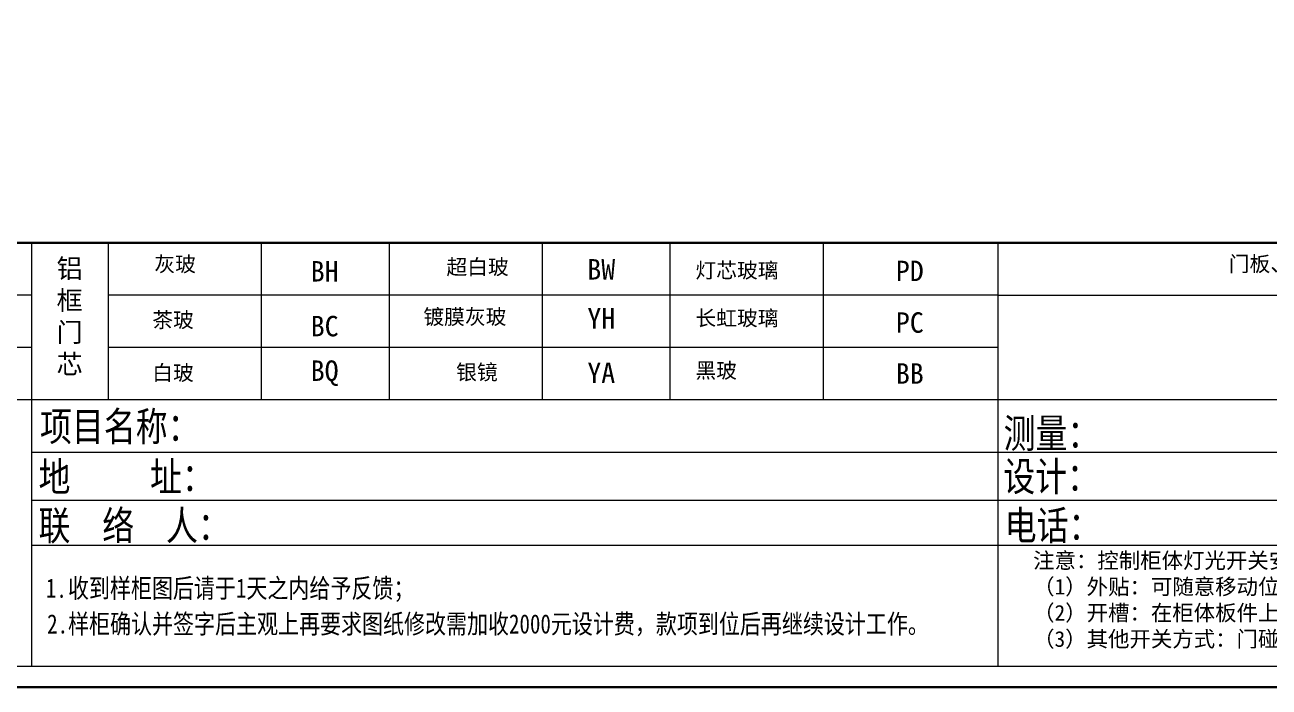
# Model space of a CAD drawing. Header units: millimetres. Extents: x 29318 to 134049, y -332664 to 3734.
# Drawn here: x 57800 to 63429, y -160322 to -157325 of the extents above; entities that cross this region are included whole.
import ezdxf

# ---------------------------------------------------------------- set-up
doc = ezdxf.new("R2010")
doc.units = ezdxf.units.MM
doc.layers.add('08打印', color=7, linetype='Continuous', plot=False)
doc.layers.add('内框图层', color=1, linetype='Continuous', plot=False)
doc.layers.add('222', color=7, linetype='Continuous', lineweight=0)
doc.layers.add('样柜柜体色', color=30, linetype='Continuous', lineweight=9)
doc.layers.add('blue', color=206, linetype='Continuous')
doc.styles.add('MtXpl__2', font='simhei.ttf')
doc.styles.add('黑体', font='simhei.ttf')

# ---------------------------------------------------------------- blocks, each defined once
blk = doc.blocks.new('莫干山标准图框8.9')
at = {"layer": 'blue', "color": 5, "lineweight": 25}
blk.add_line((331947, 217428.5), (344647.8, 217428.5), dxfattribs=at)
at = {"layer": '样柜柜体色'}
for p, q in [((342883.6, 219168.4), (332027.2, 219168.4)), ((334904.5, 217508.7), (334904.5, 219168.4)), ((335204.5, 218553.4), (335204.5, 219168.4)), ((335804.5, 218553.4), (335804.5, 219168.4)), ((336304.5, 218553.4), (336304.5, 219168.4)), ((336904.5, 218553.4), (336904.5, 219168.4)), ((337404.5, 218553.4), (337404.5, 219168.4)), ((338004.5, 218553.4), (338004.5, 219168.4)), ((338686.9, 219168.4), (338686.9, 217984.7)), ((334904.5, 218963.4), (332327.2, 218963.4)), ((338686.9, 218963.4), (335204.5, 218963.4)), ((338686.9, 218963.4), (342883.6, 218963.4)), ((334904.5, 218758.4), (332327.2, 218758.4)), ((338686.9, 218758.4), (335204.5, 218758.4)), ((342883.6, 218553.4), (332027.2, 218553.4)), ((334904.5, 218348.3), (342883.6, 218348.3)), ((334904.5, 218160.2), (342883.6, 218160.2)), ((334904.5, 217984.7), (342883.6, 217984.7)), ((338686.9, 217984.7), (338686.9, 217508.7)), ((344567.6, 217508.7), (332027.2, 217508.7))]:
    blk.add_line(p, q, dxfattribs=at)
at = {"color": 0, "ltscale": 3, "attachment_point": 1, "style": '黑体'}
for s, insert, char_height, width in [('{\\fSimHei|b0|i0|c134|p49;铝框门芯}', (335001.8, 219105.9), 74.984, 119.301), ('{\\fSimHei|b0|i0|c134|p49;灰玻}', (335384.7, 219115.2), 59.631, 867.996), ('{\\fSimHei|b0|i0|c134|p49;超白玻}', (336527.9, 219104.1), 59.631, 690.85), ('{\\fSimHei|b0|i0|c134|p49;BW}', (337079.7, 219105), 80.1, 690.85), ('{\\fSimHei|b0|i0|c134|p49;门板、封板颜色}', (339590.7, 219116), 59.631, 690.85), ('{\\fSimHei|b0|i0|c134|p49;BH}', (335996.8, 219097.3), 80.1, 690.85), ('{\\fSimHei|b0|i0|c134|p49;灯芯玻璃}', (337502.8, 219090.8), 59.631, 690.85), ('{\\fSimHei|b0|i0|c134|p49;PD}', (338287.6, 219098.8), 80.1, 690.85), ('{\\fSimHei|b0|i0|c134|p49;镀膜灰玻}', (336437.6, 218908.9), 59.631, 690.85), ('{\\fSimHei|b0|i0|c134|p49;YH}', (337079.7, 218913.1), 80.1, 690.85), ('{\\fSimHei|b0|i0|c134|p49;长虹玻璃}', (337502.8, 218903.6), 59.631, 690.85), ('{\\fSimHei|b0|i0|c134|p49;茶玻}', (335376.3, 218896.7), 59.631, 690.85), ('{\\fSimHei|b0|i0|c134|p49;BC}', (335996.8, 218882.6), 80.1, 690.85), ('{\\fSimHei|b0|i0|c134|p49;PC}', (338287.6, 218896.6), 80.1, 690.85), ('{\\fSimHei|b0|i0|c134|p49;白玻}', (335376.3, 218689.4), 59.631, 690.85), ('{\\fSimHei|b0|i0|c134|p49;BQ}', (335996.8, 218708), 80.1, 690.85), ('{\\fSimHei|b0|i0|c134|p49;银镜}', (336566, 218691.9), 59.631, 690.85), ('{\\fSimHei|b0|i0|c134|p49;YA}', (337079.7, 218699.9), 80.1, 690.85), ('{\\fSimHei|b0|i0|c134|p49;黑玻}', (337502.8, 218698.5), 59.631, 690.85), ('{\\fSimHei|b0|i0|c134|p49;BB}', (338287.6, 218696.9), 80.1, 690.85), ('{\\fSimHei|b1|i0|c134|p49;注意：控制柜体灯光开关安装方式\\P（1）外贴：可随意移动位置，外贴于柜体上或其他地方，无特殊需求，开关默认外贴。\\P（2）开槽：在柜体板件上开出开关槽，开关嵌在固定位置，不可移动，特殊柜体或有需求可开槽\\P（3）其他开关方式：门碰默认开槽，常亮无开关，具体请以图纸备注内容为准。}', (338824.8, 217955.3), 61.478, 4131.556)]:
    blk.add_mtext(s, dxfattribs=dict(at, insert=insert, char_height=char_height, width=width))
at = {"layer": '222', "style": 'MtXpl__2', "width": 0.8}
for s, height, p in [('项目名称：', 114.48, (334936.9, 218392.2)), ('测量：', 114.48, (338709.4, 218365.6)), ('地     址：', 114.48, (334931.1, 218195.3)), ('设计：', 114.48, (338707.9, 218196.6)), ('联  络  人：', 114.48, (334931.1, 218004.1)), ('电话：', 114.48, (338713.6, 218004.8)), ('收到样柜图后请于1天之内给予反馈；', 75.334, (335046.3, 217778.4))]:
    blk.add_text(s, height=height, dxfattribs=at).set_placement(p)
at = {"layer": '222', "color": 7, "style": 'MtXpl__2', "width": 0.8}
for s, height, p in [('1.', 75.33, (334959.7, 217778.4)), ('2.样柜确认并签字后主观上再要求图纸修改需加收2000元设计费，款项到位后再继续设计工作。', 75.334, (334964.7, 217638.5))]:
    blk.add_text(s, height=height, dxfattribs=at).set_placement(p)

msp = doc.modelspace()

# ---------------------------------------------------------------- linework, layer by layer
at = {"layer": '08打印'}
msp.add_lwpolyline([(54413.93, -150592.56), (69089.93, -150592.56), (69089.93, -160322), (54413.93, -160322)], close=True, dxfattribs=at)
msp.add_lwpolyline([(54413.93, -150592.56), (69089.93, -150592.56), (69089.93, -160322), (54413.93, -160322)], close=True, dxfattribs=at)
at = {"layer": '内框图层'}
for points in [[(54506.59, -150685.22), (67051.38, -150685.22), (67051.38, -158311.5), (54506.59, -158311.5)], [(54506.59, -158311.5), (67051.38, -158311.5), (67051.38, -150685.22), (54506.59, -150685.22)]]:
    msp.add_lwpolyline(points, close=True, dxfattribs=at)

# ---------------------------------------------------------------- block references
at = {"xscale": 1.155517762664728, "yscale": 1.155517762664728, "zscale": 1.155517762664728}
msp.add_blockref('莫干山标准图框8.9', (-329156.68, -411564.48), dxfattribs=at)

doc.saveas('drawing.dxf')
